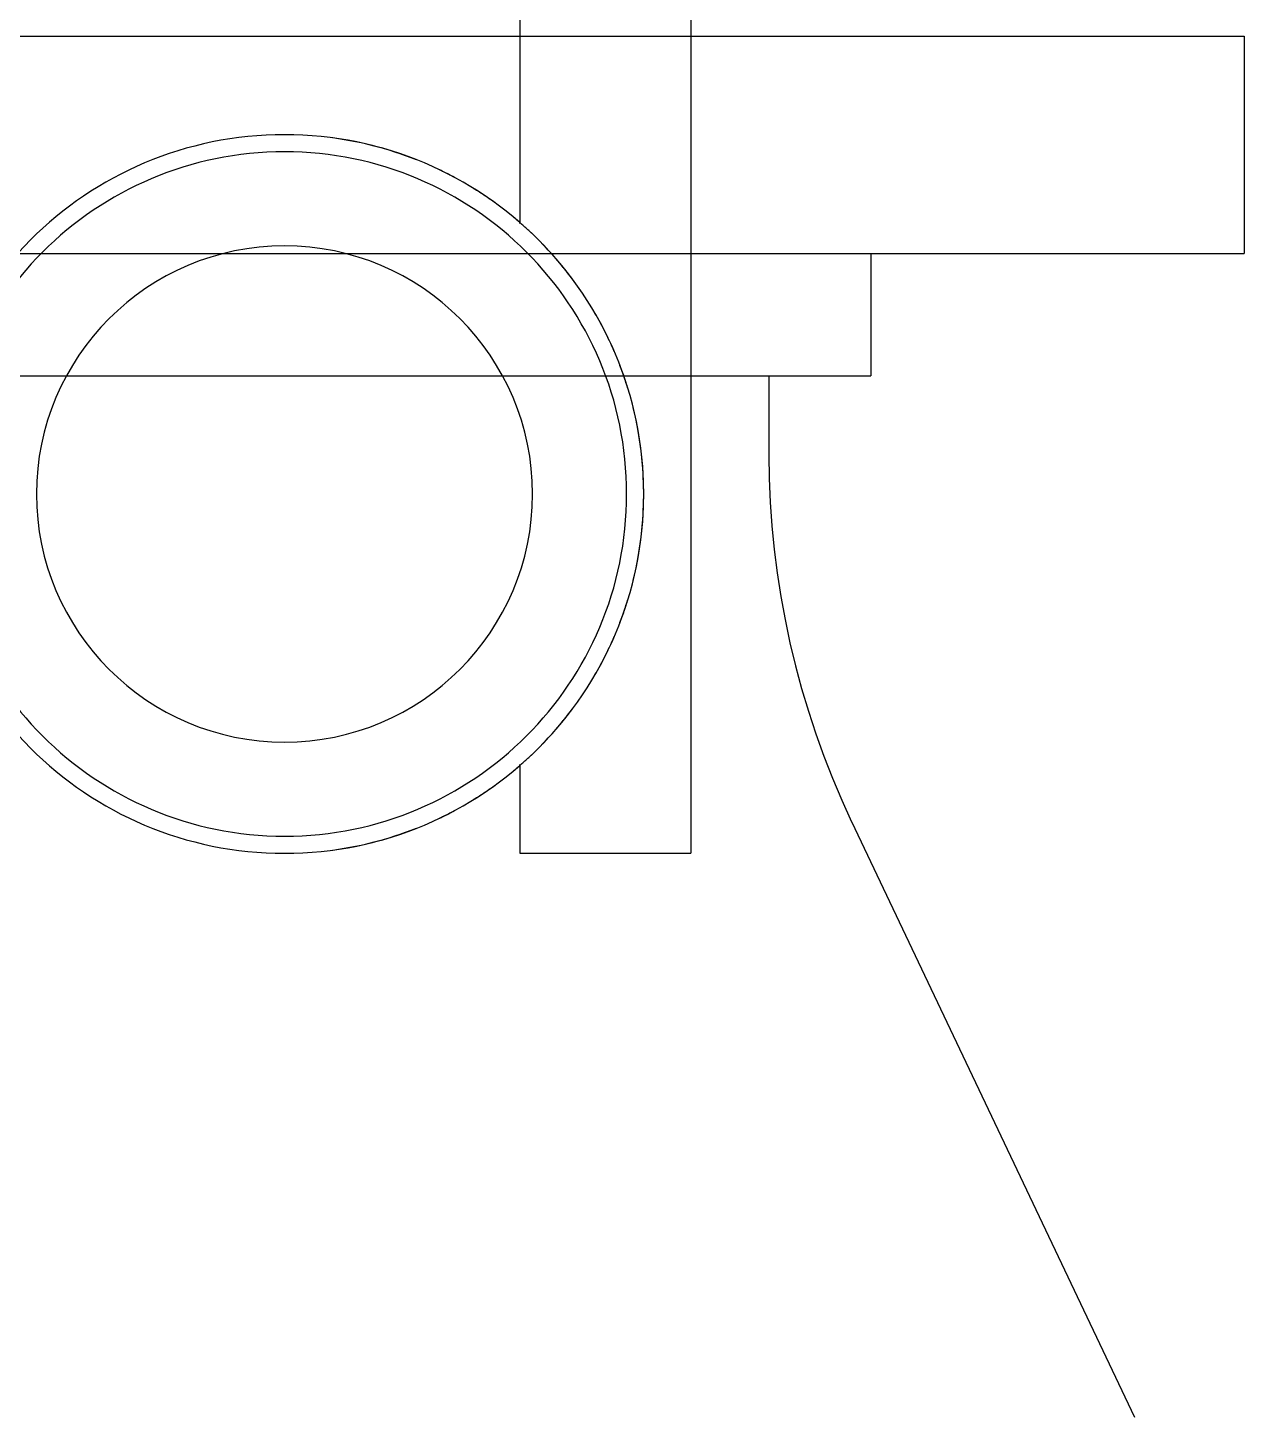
# Model space of a CAD drawing. Extents: x -181672 to 290600, y -29000 to 395522.
# Drawn here: x 8204.2 to 8346.4, y 32906.7 to 33069.1 of the extents above; entities that cross this region are included whole.
import ezdxf

# ---------------------------------------------------------------- set-up
doc = ezdxf.new("R2010")
doc.units = 0
doc.header["$LTSCALE"] = 10
doc.linetypes.add('XFM7P20PCW$0$Dashed', pattern=[2, 1, -1])

# ---------------------------------------------------------------- blocks, each defined once
blk = doc.blocks.new('XFM7P20PCW$0$A$Ccee4e352')
at = {"color": 1, "linetype": 'XFM7P20PCW$0$Dashed', "ltscale": 50}
for p, q in [((986.8, -670.16), (986.8, -706.49)), ((1006.8, -670.16), (1006.8, -780.24)), ((792.1, -684.74), (1071.5, -684.74)), ((1071.5, -684.74), (1071.5, -710.14)), ((986.8, -706.49), (986.8, -706.61)), ((986.8, -706.61), (986.8, -706.49)), ((792.1, -710.14), (1071.5, -710.14)), ((1027.84, -710.14), (1027.84, -724.43)), ((835.76, -724.43), (1027.84, -724.43)), ((847.66, -724.43), (1015.94, -724.43)), ((1015.94, -724.43), (1015.94, -733.65)), ((986.8, -769.98), (986.8, -769.87)), ((986.8, -769.87), (986.8, -769.98)), ((986.8, -769.98), (986.8, -780.24)), ((1025.6, -776.54), (1058.66, -846.16)), ((986.8, -780.24), (1006.8, -780.24))]:
    blk.add_line(p, q, dxfattribs=at)
for centre, radius, start, end in [((959.3, -738.24), 42, 90, 270), ((959.3, -738.24), 42, 270, 90), ((959.3, -738.24), 42, 68.4545, 83.1831), ((959.3, -738.24), 40, 90, 270), ((959.3, -738.24), 40, 270, 90), ((959.3, -738.24), 42, 61.259, 65.458), ((959.3, -738.24), 42, 54.0501, 58.1862), ((959.3, -738.24), 42, 49.0984, 50.9556), ((959.3, -738.24), 42, 46.5347, 49.0984), ((959.3, -738.24), 29, 90, 270), ((959.3, -738.24), 29, 270, 90), ((959.3, -738.24), 42, 36.8238, 44.1273), ((959.3, -738.24), 42, 23.3768, 30.6865), ((959.3, -738.24), 42, 16.3633, 20.9673), ((959.3, -738.24), 42, 346.1344, 13.8656), ((1115.94, -733.65), 100, 180, 205.3993), ((959.3, -738.24), 42, 339.0327, 343.6367), ((959.3, -738.24), 42, 329.3135, 336.6232), ((959.3, -738.24), 42, 315.8727, 323.1762), ((959.3, -738.24), 42, 310.9016, 313.4653), ((959.3, -738.24), 42, 309.0444, 310.9016), ((959.3, -738.24), 42, 301.8138, 305.9499), ((959.3, -738.24), 42, 294.542, 298.741), ((959.3, -738.24), 42, 276.8169, 291.5455)]:
    blk.add_arc(centre, radius, start, end, dxfattribs=at)
blk = doc.blocks.new('XFM7P20PCW')
blk.add_blockref('XFM7P20PCW$0$A$Ccee4e352', (7274.8799, 33752.84065))

msp = doc.modelspace()

# ---------------------------------------------------------------- block references
msp.add_blockref('XFM7P20PCW', (0, 0))

doc.saveas('drawing.dxf')
